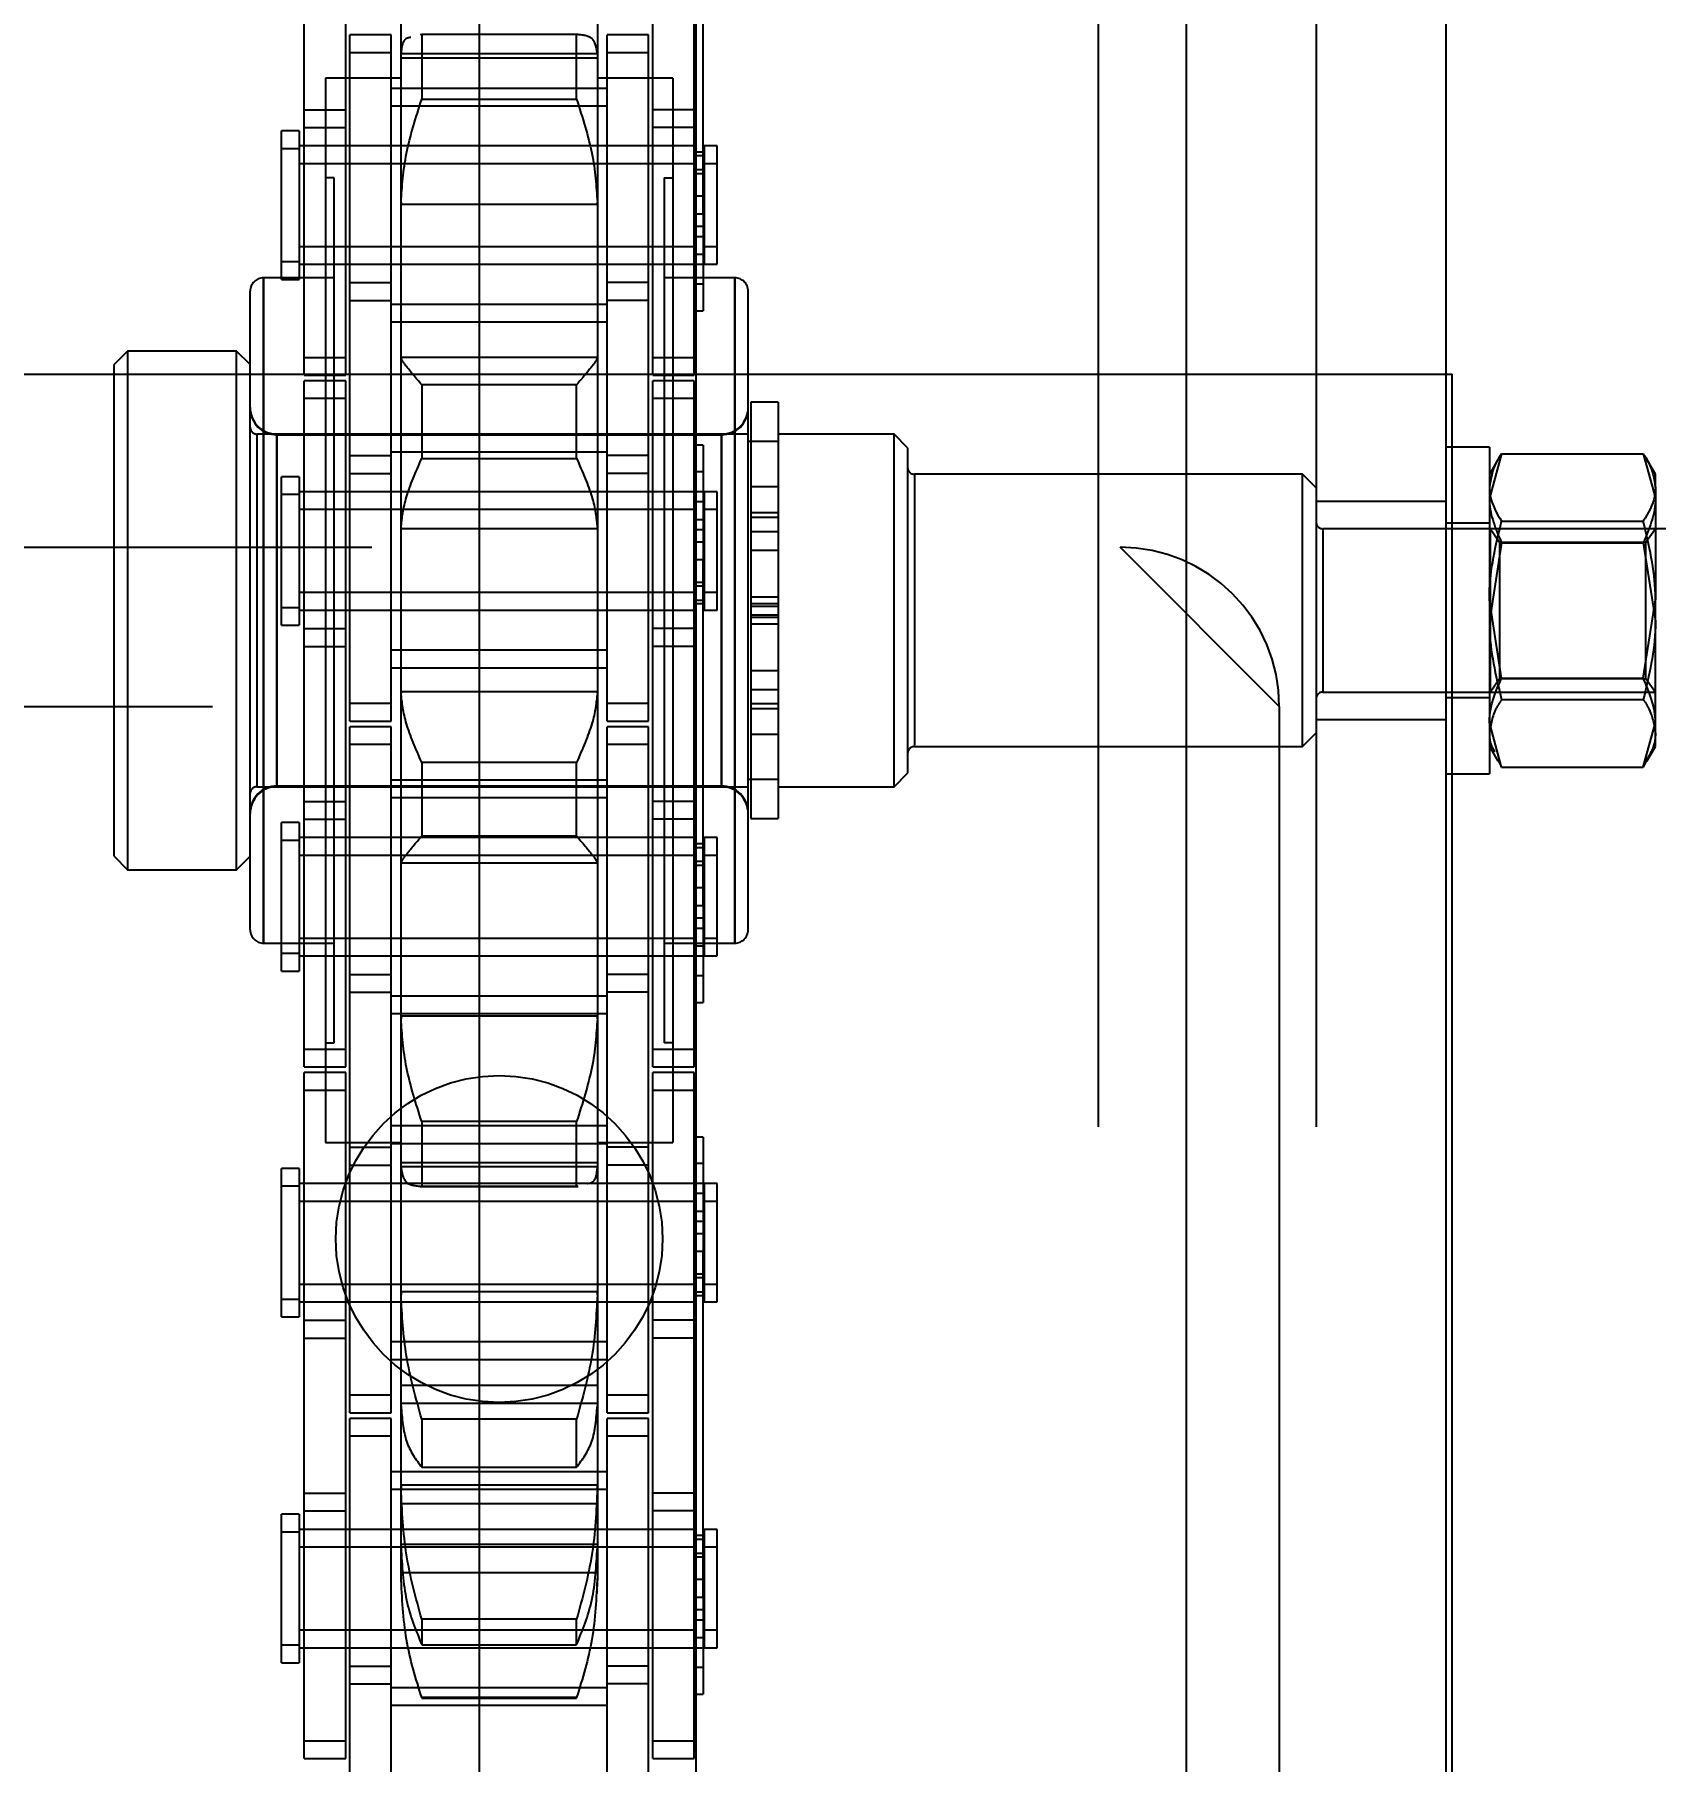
# Model space of a CAD drawing. Header units: metres. Extents: x 0 to 63075, y 0 to 44550.
# Drawn here: x 14006.7 to 14066.2, y 29163.4 to 29226.8 of the extents above; entities that cross this region are included whole.
import ezdxf

# ---------------------------------------------------------------- set-up
doc = ezdxf.new("R2010")
doc.units = ezdxf.units.M
doc.header["$LTSCALE"] = 75
doc.linetypes.add('HIDDEN2', pattern=[4.7625, 3.175, -1.5875])
for name, color, linetype in [('18_COTAS', 7, 'Continuous'), ('SDM', 7, 'Continuous'), ('SL4', 4, 'Continuous'), ('ST1', 7, 'HIDDEN2')]:
    doc.layers.add(name, color=color, linetype=linetype)
doc.styles.add('ROMANS', font='ROMANS.SHX')
doc.dimstyles.new('75___1-75', dxfattribs={"dimscale": 75, "dimtxt": 2.5, "dimasz": 2, "dimexe": 1.5, "dimexo": 1, "dimgap": 0.5, "dimtad": 1, "dimdec": 0, "dimzin": 12, "dimtxsty": 'ROMANS', "dimcen": 0, "dimclrd": 256, "dimclre": 256, "dimclrt": 3, "dimazin": 3, "dimtfac": 1, "dimtdec": 0, "dimtmove": 0, "dimatfit": 0, "dimfxl": 1, "dimlwd": -1, "dimlwe": -1, "dimarcsym": 0})

# ---------------------------------------------------------------- blocks, each defined once
blk = doc.blocks.new('*D27')
at = {"layer": '18_COTAS', "transparency": 16777216}
for p, q in [((12131.24, 27878.333), (12131.24, 30705.371)), ((13913.74, 30509.566), (13913.74, 30705.371)), ((11981.24, 30592.871), (11122.311, 30592.871)), ((13913.74, 30592.871), (12131.24, 30592.871)), ((14063.74, 30592.871), (14213.74, 30592.871))]:
    blk.add_line(p, q, dxfattribs=at)
for points in [[(11981.24, 30617.871), (11981.24, 30567.871), (12131.24, 30592.871)], [(14063.74, 30617.871), (14063.74, 30567.871), (13913.74, 30592.871)]]:
    blk.add_solid(points, dxfattribs=at)
at = {"layer": 'Defpoints', "color": 0, "transparency": 16777216}
for p in [(13913.74, 30592.871), (13913.74, 30434.566), (12131.24, 27803.333)]:
    blk.add_point(p, dxfattribs=at)
at = {"layer": '18_COTAS', "color": 3, "transparency": 16777216, "insert": (11476.776, 30724.121), "char_height": 187.5, "attachment_point": 5, "style": 'ROMANS'}
blk.add_mtext('1782', dxfattribs=at)
blk = doc.blocks.new('A$C429c7d53')
at = {"layer": 'SL4'}
for p, q in [((328.24, 1009.763), (328.24, 2334.738)), ((337.765, 2334.738), (337.765, 1009.763)), ((337.765, 2124.25), (338, 2124.25)), ((338, 2121.58), (338, 2124.25)), ((339.365, 2121.58), (337.765, 2121.58)), ((339.365, 2121.58), (339.365, 2120.997)), ((339.812, 2121.335), (345.018, 2121.335)), ((339.676, 2121.118), (339.365, 2120.58)), ((339.365, 2120.997), (339.365, 2109.58)), ((345.465, 2120.58), (345.154, 2121.118)), ((345.465, 2120.094), (345.465, 2120.58)), ((345.465, 2120.094), (345.465, 2115.975)), ((339.812, 2118.853), (345.018, 2118.853)), ((352.5, 2118.58), (345.465, 2118.58)), ((339.812, 2113.098), (339.365, 2115.975)), ((345.018, 2113.098), (345.465, 2115.975)), ((345.465, 2111.461), (345.465, 2115.975)), ((339.812, 2113.098), (345.018, 2113.098)), ((339.812, 2109.825), (339.365, 2111.461)), ((345.018, 2109.825), (345.465, 2111.461)), ((345.465, 2110.58), (345.465, 2111.461)), ((339.365, 2110.58), (339.676, 2110.042)), ((345.154, 2110.042), (345.465, 2110.58)), ((339.704, 2110.062), (339.812, 2109.825)), ((339.812, 2109.825), (345.018, 2109.825)), ((345.126, 2110.062), (345.018, 2109.825)), ((337.765, 2109.58), (339.365, 2109.58)), ((338, 2060.75), (338, 2109.58))]:
    blk.add_line(p, q, dxfattribs=at)
for points, knots in [([(339.812, 2121.335), (339.744, 2121.231), (339.482, 2120.827), (339.415, 2120.406), (339.365, 2120.094)], [0, 0, 0, 0, 0.257551, 1, 1, 1, 1]), ([(345.018, 2121.335), (345.086, 2121.231), (345.348, 2120.827), (345.415, 2120.406), (345.465, 2120.094)], [0, 0, 0, 0, 0.257551, 1, 1, 1, 1]), ([(339.365, 2120.094), (339.372, 2119.981), (339.396, 2119.561), (339.636, 2119.152), (339.812, 2118.853)], [0, 0, 0, 0, 0.268634, 1, 1, 1, 1]), ([(345.465, 2120.094), (345.458, 2119.981), (345.434, 2119.561), (345.194, 2119.152), (345.018, 2118.853)], [0, 0, 0, 0, 0.268634, 1, 1, 1, 1]), ([(339.365, 2115.975), (339.365, 2116.044), (339.372, 2117.015), (339.6, 2117.968), (339.812, 2118.853)], [0, 0, 0, 0, 0.0702006, 1, 1, 1, 1]), ([(345.465, 2115.975), (345.465, 2116.044), (345.458, 2117.015), (345.23, 2117.968), (345.018, 2118.853)], [0, 0, 0, 0, 0.0702006, 1, 1, 1, 1]), ([(339.365, 2111.461), (339.365, 2111.5), (339.372, 2112.053), (339.6, 2112.594), (339.812, 2113.098)], [0, 0, 0, 0, 0.070201, 1, 1, 1, 1]), ([(345.465, 2111.461), (345.465, 2111.5), (345.458, 2112.053), (345.23, 2112.594), (345.018, 2113.098)], [0, 0, 0, 0, 0.070201, 1, 1, 1, 1])]:
    blk.add_open_spline(points, degree=3, knots=knots, dxfattribs=at)
at = {"layer": 'ST1'}
for p, q in [((325.002, 2334.738), (325.002, 1009.763)), ((328.24, 1009.763), (328.24, 2334.738)), ((333.002, 2334.738), (333.002, 1009.763)), ((310.489, 2130.136), (310.489, 2142.836)), ((302.282, 1919.26), (302.282, 2142.5)), ((310.22, 2142.5), (310.22, 1919.26)), ((299.395, 2136.054), (299.395, 2140.599)), ((306.605, 2140.599), (306.605, 2136.054)), ((295.843, 2133.311), (295.843, 2139.661)), ((297.363, 2133.311), (297.363, 2139.661)), ((308.637, 2133.311), (308.637, 2139.661)), ((310.157, 2133.311), (310.157, 2139.661)), ((297.515, 2136.056), (297.515, 2136.711)), ((299.035, 2136.711), (297.515, 2136.711)), ((299.035, 2136.056), (299.035, 2136.711)), ((300.157, 2136.726), (300.099, 2136.711)), ((300.157, 2136.726), (300.157, 2134.35)), ((305.843, 2136.726), (300.157, 2136.726)), ((305.843, 2134.35), (305.843, 2136.726)), ((306.965, 2136.056), (306.965, 2136.711)), ((308.485, 2136.711), (306.965, 2136.711)), ((308.485, 2136.056), (308.485, 2136.711)), ((297.515, 2126.961), (297.515, 2136.056)), ((299.035, 2136.056), (297.515, 2136.056)), ((299.035, 2126.961), (299.035, 2136.056)), ((299.395, 2130.572), (299.395, 2136.054)), ((306.605, 2136.016), (299.395, 2136.016)), ((299.395, 2135.866), (306.605, 2135.866)), ((306.605, 2136.054), (306.605, 2130.572)), ((306.965, 2126.961), (306.965, 2136.056)), ((308.485, 2136.056), (306.965, 2136.056)), ((308.485, 2126.961), (308.485, 2136.056)), ((296.625, 2135.124), (296.625, 2096.036)), ((299.395, 2135.124), (296.625, 2135.124)), ((306.965, 2134.751), (299.035, 2134.751)), ((309.375, 2135.124), (306.605, 2135.124)), ((309.375, 2135.124), (309.375, 2096.036)), ((295.843, 2133.966), (297.363, 2133.966)), ((306.965, 2134.096), (299.035, 2134.096)), ((300.157, 2134.35), (305.843, 2134.35)), ((310.157, 2133.966), (308.637, 2133.966)), ((295.843, 2133.311), (297.363, 2133.311)), ((295.843, 2124.216), (295.843, 2133.311)), ((297.363, 2124.216), (297.363, 2133.311)), ((310.157, 2133.311), (308.637, 2133.311)), ((308.637, 2124.216), (308.637, 2133.311)), ((310.157, 2124.216), (310.157, 2133.311)), ((295, 2132.534), (295, 2133.189)), ((295.658, 2133.189), (295, 2133.189)), ((295.658, 2133.189), (295.658, 2132.534)), ((310.157, 2132.636), (295.658, 2132.636)), ((297.363, 2132.636), (295.843, 2132.636)), ((299.035, 2132.636), (297.515, 2132.636)), ((306.965, 2132.636), (299.035, 2132.636)), ((308.485, 2132.636), (306.965, 2132.636)), ((310.157, 2132.636), (308.637, 2132.636)), ((310.526, 2132.636), (310.526, 2131.981)), ((311, 2132.636), (310.526, 2132.636)), ((311, 2131.981), (311, 2132.636)), ((295, 2127.737), (295, 2132.534)), ((295.658, 2132.534), (295, 2132.534)), ((295.658, 2132.534), (295.658, 2127.737)), ((310.157, 2131.981), (295.658, 2131.981)), ((297.363, 2131.981), (295.843, 2131.981)), ((299.035, 2131.981), (297.515, 2131.981)), ((306.965, 2131.981), (299.035, 2131.981)), ((308.485, 2131.981), (306.965, 2131.981)), ((310.157, 2131.981), (308.637, 2131.981)), ((310.489, 2132.41), (310.157, 2132.41)), ((310.526, 2132.267), (310.157, 2132.267)), ((310.526, 2131.981), (310.526, 2128.291)), ((311, 2131.981), (310.526, 2131.981)), ((311, 2128.291), (311, 2131.981)), ((296.944, 2131.459), (296.625, 2131.459)), ((296.944, 2099.701), (296.944, 2131.459)), ((309.056, 2131.459), (309.375, 2131.459)), ((309.056, 2131.459), (309.056, 2099.701)), ((310.489, 2131.755), (310.157, 2131.755)), ((310.526, 2131.612), (310.157, 2131.612)), ((310.489, 2130.791), (310.157, 2130.791)), ((299.395, 2130.484), (299.395, 2130.572)), ((299.395, 2130.572), (299.395, 2130.484)), ((306.605, 2130.484), (299.395, 2130.484)), ((299.395, 2124.862), (299.395, 2130.484)), ((306.605, 2130.572), (306.605, 2130.484)), ((306.605, 2130.484), (306.605, 2130.572)), ((306.605, 2130.484), (306.605, 2124.862)), ((310.489, 2130.136), (310.157, 2130.136)), ((310.489, 2130.136), (310.489, 2126.584)), ((310.489, 2129.684), (310.157, 2129.684)), ((295.658, 2128.946), (310.157, 2128.946)), ((295.843, 2128.946), (297.363, 2128.946)), ((297.515, 2128.946), (299.035, 2128.946)), ((299.035, 2128.946), (306.965, 2128.946)), ((306.965, 2128.946), (308.485, 2128.946)), ((308.637, 2128.946), (310.157, 2128.946)), ((310.157, 2129.315), (310.526, 2129.315)), ((310.526, 2128.946), (311, 2128.946)), ((295, 2128.392), (295.658, 2128.392)), ((295.658, 2128.291), (310.157, 2128.291)), ((295.843, 2128.291), (297.363, 2128.291)), ((297.515, 2128.291), (299.035, 2128.291)), ((299.035, 2128.291), (306.965, 2128.291)), ((306.965, 2128.291), (308.485, 2128.291)), ((308.637, 2128.291), (310.489, 2128.291)), ((310.157, 2128.66), (310.526, 2128.66)), ((310.526, 2128.291), (311, 2128.291)), ((294.344, 2103.365), (294.344, 2127.795)), ((296.944, 2127.795), (294.344, 2127.795)), ((294.344, 2127.795), (294.344, 2103.365)), ((295, 2127.737), (295.658, 2127.737)), ((297.515, 2127.616), (299.035, 2127.616)), ((308.485, 2127.616), (306.965, 2127.616)), ((311.656, 2127.795), (309.056, 2127.795)), ((310.489, 2127.56), (310.157, 2127.56)), ((311.656, 2103.365), (311.656, 2127.795)), ((311.656, 2127.795), (311.656, 2103.365)), ((293.855, 2103.854), (293.855, 2127.306)), ((297.515, 2126.961), (299.035, 2126.961)), ((297.515, 2120.611), (297.515, 2126.961)), ((299.035, 2120.611), (299.035, 2126.961)), ((308.485, 2126.961), (306.965, 2126.961)), ((306.965, 2120.611), (306.965, 2126.961)), ((308.485, 2120.611), (308.485, 2126.961)), ((312.145, 2103.854), (312.145, 2127.306)), ((299.035, 2126.831), (306.965, 2126.831)), ((310.157, 2126.584), (310.489, 2126.584)), ((299.035, 2126.176), (306.965, 2126.176)), ((289.355, 2125.105), (288.855, 2124.605)), ((289.355, 2125.105), (289.355, 2106.055)), ((293.355, 2125.105), (289.355, 2125.105)), ((293.355, 2106.055), (293.355, 2125.105)), ((293.855, 2124.605), (293.355, 2125.105)), ((288.855, 2106.555), (288.855, 2124.605)), ((295.843, 2124.871), (297.363, 2124.871)), ((299.395, 2124.856), (299.395, 2124.862)), ((306.605, 2124.862), (299.395, 2124.862)), ((299.395, 2124.862), (299.395, 2124.856)), ((299.395, 2118.622), (299.395, 2124.856)), ((306.605, 2124.862), (306.605, 2124.856)), ((306.605, 2124.856), (306.605, 2124.862)), ((306.605, 2124.856), (306.605, 2118.622)), ((308.637, 2124.871), (310.157, 2124.871)), ((262.765, 2124.25), (337.765, 2124.25)), ((295.843, 2124.216), (297.363, 2124.216)), ((295.843, 2123.356), (295.843, 2124.011)), ((297.363, 2124.011), (295.843, 2124.011)), ((297.363, 2123.356), (297.363, 2124.011)), ((300.157, 2123.862), (300.157, 2121.161)), ((305.843, 2123.862), (300.157, 2123.862)), ((305.843, 2121.161), (305.843, 2123.862)), ((308.637, 2124.216), (310.157, 2124.216)), ((308.637, 2123.356), (308.637, 2124.011)), ((310.157, 2124.011), (308.637, 2124.011)), ((310.157, 2123.356), (310.157, 2124.011)), ((295.843, 2114.261), (295.843, 2123.356)), ((297.363, 2123.356), (295.843, 2123.356)), ((297.363, 2114.261), (297.363, 2123.356)), ((308.637, 2114.261), (308.637, 2123.356)), ((310.157, 2123.356), (308.637, 2123.356)), ((310.157, 2114.261), (310.157, 2123.356)), ((312.245, 2123.223), (312.245, 2107.937)), ((313.245, 2123.223), (312.245, 2123.223)), ((313.245, 2123.223), (313.245, 2107.937)), ((294.105, 2122.055), (294.105, 2109.105)), ((312.145, 2122.055), (294.105, 2122.055)), ((311.168, 2122.055), (294.832, 2122.055)), ((294.832, 2122.03), (294.832, 2109.13)), ((294.832, 2122.03), (311.168, 2122.03)), ((294.832, 2109.13), (294.832, 2122.03)), ((306.965, 2122.051), (299.035, 2122.051)), ((311.168, 2122.03), (311.168, 2109.13)), ((311.168, 2109.13), (311.168, 2122.03)), ((317.5, 2122.055), (313.245, 2122.055)), ((317.5, 2109.105), (317.5, 2122.055)), ((318, 2121.555), (317.5, 2122.055)), ((297.515, 2121.266), (299.035, 2121.266)), ((306.965, 2121.396), (299.035, 2121.396)), ((308.485, 2121.266), (306.965, 2121.266)), ((310.489, 2121.643), (310.157, 2121.643)), ((310.489, 2121.643), (310.489, 2120.667)), ((313.245, 2121.78), (312.145, 2121.78)), ((313.245, 2121.78), (312.245, 2121.78)), ((318, 2121.555), (318, 2109.605)), ((338, 2109.58), (338, 2121.58)), ((339.812, 2121.335), (339.365, 2119.699)), ((345.018, 2121.335), (345.465, 2119.699)), ((297.515, 2120.611), (299.035, 2120.611)), ((297.515, 2111.516), (297.515, 2120.611)), ((299.035, 2111.516), (299.035, 2120.611)), ((300.157, 2121.161), (305.843, 2121.161)), ((308.485, 2120.611), (306.965, 2120.611)), ((306.965, 2111.516), (306.965, 2120.611)), ((308.485, 2111.516), (308.485, 2120.611)), ((310.489, 2120.667), (310.157, 2120.667)), ((310.489, 2120.667), (310.489, 2117.436)), ((318.25, 2120.58), (318.25, 2110.627)), ((332.5, 2120.58), (318.25, 2120.58)), ((332.5, 2110.58), (332.5, 2120.58)), ((333, 2120.08), (332.5, 2120.58)), ((295, 2119.834), (295, 2120.489)), ((295.658, 2120.489), (295, 2120.489)), ((295.658, 2120.489), (295.658, 2119.834)), ((310.157, 2119.936), (295.658, 2119.936)), ((297.363, 2119.936), (295.843, 2119.936)), ((299.035, 2119.936), (297.515, 2119.936)), ((306.965, 2119.936), (299.035, 2119.936)), ((308.485, 2119.936), (306.965, 2119.936)), ((310.489, 2119.936), (308.637, 2119.936)), ((310.526, 2119.936), (310.526, 2119.281)), ((311, 2119.936), (310.526, 2119.936)), ((311, 2119.281), (311, 2119.936)), ((312.245, 2120.127), (313.245, 2120.127)), ((333, 2120.08), (333, 2111.08)), ((295, 2115.037), (295, 2119.834)), ((295.658, 2119.834), (295, 2119.834)), ((295.658, 2119.834), (295.658, 2115.037)), ((310.526, 2119.567), (310.157, 2119.567)), ((337.765, 2119.58), (333.002, 2119.58)), ((310.157, 2119.281), (295.658, 2119.281)), ((297.363, 2119.281), (295.843, 2119.281)), ((299.035, 2119.281), (297.515, 2119.281)), ((306.965, 2119.281), (299.035, 2119.281)), ((308.485, 2119.281), (306.965, 2119.281)), ((310.157, 2119.281), (308.637, 2119.281)), ((310.526, 2118.912), (310.157, 2118.912)), ((310.526, 2119.281), (310.526, 2115.591)), ((311, 2119.281), (310.526, 2119.281)), ((311, 2115.591), (311, 2119.281)), ((312.245, 2119.176), (313.245, 2119.176)), ((312.245, 2119.001), (313.245, 2119.001)), ((339.365, 2118.78), (337.765, 2118.78)), ((299.395, 2118.572), (299.395, 2118.622)), ((299.395, 2118.622), (299.395, 2118.572)), ((306.605, 2118.572), (299.395, 2118.572)), ((299.395, 2112.588), (299.395, 2118.572)), ((306.605, 2118.622), (306.605, 2118.572)), ((306.605, 2118.572), (306.605, 2118.622)), ((306.605, 2118.572), (306.605, 2112.588)), ((310.489, 2118.543), (310.157, 2118.543)), ((310.489, 2118.091), (310.157, 2118.091)), ((312.245, 2118.484), (313.245, 2118.484)), ((333.25, 2118.58), (333.25, 2112.58)), ((345.465, 2118.58), (333.25, 2118.58)), ((339.39, 2118.58), (339.365, 2118.58)), ((339.812, 2118.062), (339.365, 2115.185)), ((339.39, 2118.58), (339.39, 2118.289)), ((339.741, 2118.08), (339.39, 2118.58)), ((339.39, 2118.289), (339.39, 2112.58)), ((339.741, 2118.08), (339.741, 2113.08)), ((345.115, 2118.08), (339.741, 2118.08)), ((339.812, 2118.062), (345.018, 2118.062)), ((345.018, 2118.062), (345.465, 2115.185)), ((345.465, 2118.58), (345.115, 2118.08)), ((345.115, 2117.837), (345.115, 2118.08)), ((60.2, 2117.9), (325.8, 2117.9)), ((310.489, 2117.436), (310.157, 2117.436)), ((310.489, 2104.736), (310.489, 2117.436)), ((313.245, 2117.78), (312.245, 2117.78)), ((331.65, 2112.05), (325.8, 2117.9)), ((345.115, 2113.08), (345.115, 2117.837)), ((295.658, 2116.246), (310.157, 2116.246)), ((295.843, 2116.246), (297.363, 2116.246)), ((297.515, 2116.246), (299.035, 2116.246)), ((299.035, 2116.246), (306.965, 2116.246)), ((306.965, 2116.246), (308.485, 2116.246)), ((308.637, 2116.246), (310.157, 2116.246)), ((310.157, 2116.615), (310.526, 2116.615)), ((310.489, 2116.472), (310.157, 2116.472)), ((310.526, 2116.246), (311, 2116.246)), ((295, 2115.692), (295.658, 2115.692)), ((295.658, 2115.591), (310.157, 2115.591)), ((295.843, 2115.591), (297.363, 2115.591)), ((297.515, 2115.591), (299.035, 2115.591)), ((299.035, 2115.591), (306.965, 2115.591)), ((306.965, 2115.591), (308.485, 2115.591)), ((308.637, 2115.591), (310.157, 2115.591)), ((310.157, 2115.96), (310.526, 2115.96)), ((310.489, 2115.817), (310.157, 2115.817)), ((310.526, 2115.591), (311, 2115.591)), ((312.245, 2116.08), (313.245, 2116.08)), ((312.245, 2115.83), (313.245, 2115.83)), ((312.245, 2115.741), (313.245, 2115.741)), ((295, 2115.037), (295.658, 2115.037)), ((295.843, 2114.916), (297.363, 2114.916)), ((310.157, 2114.916), (308.637, 2114.916)), ((312.245, 2115.419), (313.245, 2115.419)), ((312.245, 2115.33), (313.245, 2115.33)), ((313.245, 2115.08), (312.245, 2115.08)), ((295.843, 2114.261), (297.363, 2114.261)), ((295.843, 2107.911), (295.843, 2114.261)), ((297.363, 2107.911), (297.363, 2114.261)), ((310.157, 2114.261), (308.637, 2114.261)), ((308.637, 2107.911), (308.637, 2114.261)), ((310.157, 2107.911), (310.157, 2114.261)), ((299.035, 2114.131), (306.965, 2114.131)), ((299.035, 2113.476), (306.965, 2113.476)), ((312.245, 2113.38), (313.245, 2113.38)), ((339.39, 2112.58), (339.741, 2113.08)), ((339.741, 2113.08), (345.115, 2113.08)), ((345.115, 2113.08), (345.465, 2112.58)), ((299.395, 2112.538), (299.395, 2112.588)), ((306.605, 2112.588), (299.395, 2112.588)), ((299.395, 2112.588), (299.395, 2112.538)), ((299.395, 2106.304), (299.395, 2112.538)), ((306.605, 2112.588), (306.605, 2112.538)), ((306.605, 2112.538), (306.605, 2112.588)), ((306.605, 2112.538), (306.605, 2106.304)), ((312.245, 2112.676), (313.245, 2112.676)), ((333.25, 2112.58), (345.465, 2112.58)), ((337.765, 2112.38), (339.365, 2112.38)), ((339.365, 2112.58), (339.39, 2112.58)), ((54.35, 2112.05), (331.65, 2112.05)), ((297.515, 2112.171), (299.035, 2112.171)), ((306.965, 2112.171), (308.485, 2112.171)), ((312.245, 2112.159), (313.245, 2112.159)), ((312.245, 2111.984), (313.245, 2111.984)), ((331.65, 2112.05), (331.65, 2066.6)), ((339.812, 2112.307), (345.018, 2112.307)), ((297.515, 2111.516), (299.035, 2111.516)), ((297.515, 2110.656), (297.515, 2111.311)), ((299.035, 2111.311), (297.515, 2111.311)), ((299.035, 2110.656), (299.035, 2111.311)), ((306.965, 2111.516), (308.485, 2111.516)), ((306.965, 2110.656), (306.965, 2111.311)), ((308.485, 2111.311), (306.965, 2111.311)), ((308.485, 2110.656), (308.485, 2111.311)), ((332.5, 2110.58), (333, 2111.08)), ((333.002, 2111.58), (337.765, 2111.58)), ((297.515, 2101.561), (297.515, 2110.656)), ((299.035, 2110.656), (297.515, 2110.656)), ((299.035, 2101.561), (299.035, 2110.656)), ((306.965, 2101.561), (306.965, 2110.656)), ((308.485, 2110.656), (306.965, 2110.656)), ((308.485, 2101.561), (308.485, 2110.656)), ((312.245, 2111.033), (313.245, 2111.033)), ((318.25, 2110.58), (332.5, 2110.58)), ((300.157, 2109.999), (300.157, 2107.298)), ((305.843, 2109.999), (300.157, 2109.999)), ((305.843, 2107.298), (305.843, 2109.999)), ((306.965, 2109.351), (299.035, 2109.351)), ((312.145, 2109.38), (313.245, 2109.38)), ((312.245, 2109.38), (313.245, 2109.38)), ((317.5, 2109.105), (318, 2109.605)), ((294.105, 2109.105), (312.145, 2109.105)), ((311.168, 2109.13), (294.832, 2109.13)), ((294.832, 2109.105), (311.168, 2109.105)), ((295.843, 2108.566), (297.363, 2108.566)), ((306.965, 2108.696), (299.035, 2108.696)), ((310.157, 2108.566), (308.637, 2108.566)), ((313.245, 2109.105), (317.5, 2109.105)), ((295.843, 2107.911), (297.363, 2107.911)), ((295.843, 2098.816), (295.843, 2107.911)), ((297.363, 2098.816), (297.363, 2107.911)), ((310.157, 2107.911), (308.637, 2107.911)), ((308.637, 2098.816), (308.637, 2107.911)), ((310.157, 2098.816), (310.157, 2107.911)), ((312.245, 2107.937), (313.245, 2107.937)), ((295, 2107.134), (295, 2107.789)), ((295.658, 2107.789), (295, 2107.789)), ((295.658, 2107.789), (295.658, 2107.134)), ((310.157, 2107.236), (295.658, 2107.236)), ((297.363, 2107.236), (295.843, 2107.236)), ((299.035, 2107.236), (297.515, 2107.236)), ((306.965, 2107.236), (299.035, 2107.236)), ((300.157, 2107.298), (305.843, 2107.298)), ((308.485, 2107.236), (306.965, 2107.236)), ((310.157, 2107.236), (308.637, 2107.236)), ((310.526, 2107.236), (310.526, 2106.581)), ((311, 2107.236), (310.526, 2107.236)), ((311, 2106.581), (311, 2107.236)), ((295, 2102.337), (295, 2107.134)), ((295.658, 2107.134), (295, 2107.134)), ((295.658, 2107.134), (295.658, 2102.337)), ((310.489, 2107.01), (310.157, 2107.01)), ((310.526, 2106.867), (310.157, 2106.867)), ((288.855, 2106.555), (289.355, 2106.055)), ((289.355, 2106.055), (293.355, 2106.055)), ((293.355, 2106.055), (293.855, 2106.555)), ((310.157, 2106.581), (295.658, 2106.581)), ((297.363, 2106.581), (295.843, 2106.581)), ((299.035, 2106.581), (297.515, 2106.581)), ((306.965, 2106.581), (299.035, 2106.581)), ((299.395, 2106.298), (299.395, 2106.304)), ((299.395, 2106.304), (299.395, 2106.298)), ((306.605, 2106.298), (299.395, 2106.298)), ((299.395, 2100.676), (299.395, 2106.298)), ((306.605, 2106.304), (306.605, 2106.298)), ((306.605, 2106.298), (306.605, 2106.304)), ((306.605, 2106.298), (306.605, 2100.676)), ((308.485, 2106.581), (306.965, 2106.581)), ((310.157, 2106.581), (308.637, 2106.581)), ((310.489, 2106.355), (310.157, 2106.355)), ((310.526, 2106.212), (310.157, 2106.212)), ((310.526, 2106.581), (310.526, 2102.891)), ((311, 2106.581), (310.526, 2106.581)), ((311, 2102.891), (311, 2106.581)), ((310.489, 2105.391), (310.157, 2105.391)), ((310.489, 2104.736), (310.157, 2104.736)), ((310.489, 2104.736), (310.489, 2101.184)), ((310.489, 2104.284), (310.157, 2104.284)), ((295.658, 2103.546), (310.157, 2103.546)), ((295.843, 2103.546), (297.363, 2103.546)), ((297.515, 2103.546), (299.035, 2103.546)), ((299.035, 2103.546), (306.965, 2103.546)), ((306.965, 2103.546), (308.485, 2103.546)), ((308.637, 2103.546), (310.157, 2103.546)), ((310.157, 2103.915), (310.526, 2103.915)), ((310.526, 2103.546), (311, 2103.546)), ((294.344, 2103.365), (296.944, 2103.365)), ((295, 2102.992), (295.658, 2102.992)), ((295.658, 2102.891), (310.157, 2102.891)), ((295.843, 2102.891), (297.363, 2102.891)), ((297.515, 2102.891), (299.035, 2102.891)), ((299.035, 2102.891), (306.965, 2102.891)), ((306.965, 2102.891), (308.485, 2102.891)), ((308.637, 2102.891), (310.489, 2102.891)), ((309.056, 2103.365), (311.656, 2103.365)), ((310.157, 2103.26), (310.526, 2103.26)), ((310.526, 2102.891), (311, 2102.891)), ((295, 2102.337), (295.658, 2102.337)), ((297.515, 2102.216), (299.035, 2102.216)), ((308.485, 2102.216), (306.965, 2102.216)), ((297.515, 2101.561), (299.035, 2101.561)), ((297.515, 2095.211), (297.515, 2101.561)), ((299.035, 2095.211), (299.035, 2101.561)), ((308.485, 2101.561), (306.965, 2101.561)), ((306.965, 2095.211), (306.965, 2101.561)), ((308.485, 2095.211), (308.485, 2101.561)), ((310.489, 2102.16), (310.157, 2102.16)), ((299.035, 2101.431), (306.965, 2101.431)), ((310.157, 2101.184), (310.489, 2101.184)), ((299.035, 2100.776), (306.965, 2100.776)), ((299.395, 2100.588), (299.395, 2100.676)), ((306.605, 2100.676), (299.395, 2100.676)), ((299.395, 2100.676), (299.395, 2100.588)), ((299.395, 2095.106), (299.395, 2100.588)), ((306.605, 2100.676), (306.605, 2100.588)), ((306.605, 2100.588), (306.605, 2100.676)), ((306.605, 2100.588), (306.605, 2095.106)), ((296.625, 2099.701), (296.944, 2099.701)), ((309.375, 2099.701), (309.056, 2099.701)), ((295.843, 2099.471), (297.363, 2099.471)), ((308.637, 2099.471), (310.157, 2099.471)), ((295.843, 2098.816), (297.363, 2098.816)), ((295.843, 2097.956), (295.843, 2098.611)), ((297.363, 2098.611), (295.843, 2098.611)), ((297.363, 2097.956), (297.363, 2098.611)), ((308.637, 2098.816), (310.157, 2098.816)), ((308.637, 2097.956), (308.637, 2098.611)), ((310.157, 2098.611), (308.637, 2098.611)), ((310.157, 2097.956), (310.157, 2098.611)), ((295.843, 2088.861), (295.843, 2097.956)), ((297.363, 2097.956), (295.843, 2097.956)), ((297.363, 2088.861), (297.363, 2097.956)), ((308.637, 2088.861), (308.637, 2097.956)), ((310.157, 2097.956), (308.637, 2097.956)), ((310.157, 2088.861), (310.157, 2097.956)), ((306.965, 2096.651), (299.035, 2096.651)), ((305.843, 2096.81), (300.157, 2096.81)), ((300.157, 2096.81), (300.157, 2094.434)), ((305.843, 2094.434), (305.843, 2096.81)), ((296.625, 2096.036), (299.395, 2096.036)), ((297.515, 2095.866), (299.035, 2095.866)), ((306.965, 2095.996), (299.035, 2095.996)), ((306.605, 2096.036), (309.375, 2096.036)), ((308.485, 2095.866), (306.965, 2095.866)), ((310.489, 2096.243), (310.157, 2096.243)), ((310.489, 2096.243), (310.489, 2095.267)), ((297.515, 2095.211), (299.035, 2095.211)), ((297.515, 2086.116), (297.515, 2095.211)), ((299.035, 2086.116), (299.035, 2095.211)), ((306.605, 2095.294), (299.395, 2095.294)), ((308.485, 2095.211), (306.965, 2095.211)), ((306.965, 2086.116), (306.965, 2095.211)), ((308.485, 2086.116), (308.485, 2095.211)), ((310.489, 2095.267), (310.157, 2095.267)), ((310.489, 2095.267), (310.489, 2092.036)), ((295, 2094.434), (295, 2095.089)), ((295.658, 2095.089), (295, 2095.089)), ((295.658, 2095.089), (295.658, 2094.434)), ((306.605, 2095.144), (299.395, 2095.144)), ((299.395, 2090.561), (299.395, 2095.106)), ((306.605, 2095.106), (306.605, 2090.561)), ((295, 2089.637), (295, 2094.434)), ((295.658, 2094.434), (295, 2094.434)), ((310.157, 2094.536), (295.658, 2094.536)), ((295.658, 2094.434), (295.658, 2089.637)), ((297.363, 2094.536), (295.843, 2094.536)), ((299.035, 2094.536), (297.515, 2094.536)), ((306.965, 2094.536), (299.035, 2094.536)), ((300.099, 2094.432), (305.901, 2094.432)), ((300.157, 2094.434), (305.843, 2094.434)), ((305.843, 2094.434), (305.901, 2094.449)), ((308.485, 2094.536), (306.965, 2094.536)), ((310.489, 2094.536), (308.637, 2094.536)), ((310.526, 2094.167), (310.157, 2094.167)), ((310.526, 2094.536), (310.526, 2093.881)), ((311, 2094.536), (310.526, 2094.536)), ((311, 2093.881), (311, 2094.536)), ((310.157, 2093.881), (295.658, 2093.881)), ((297.363, 2093.881), (295.843, 2093.881)), ((299.035, 2093.881), (297.515, 2093.881)), ((306.965, 2093.881), (299.035, 2093.881)), ((308.485, 2093.881), (306.965, 2093.881)), ((310.157, 2093.881), (308.637, 2093.881)), ((310.526, 2093.512), (310.157, 2093.512)), ((310.526, 2093.881), (310.526, 2090.191)), ((311, 2093.881), (310.526, 2093.881)), ((311, 2090.191), (311, 2093.881)), ((310.489, 2093.143), (310.157, 2093.143)), ((310.489, 2092.691), (310.157, 2092.691)), ((310.489, 2092.036), (310.157, 2092.036)), ((310.489, 2079.336), (310.489, 2092.036)), ((295.658, 2090.846), (310.157, 2090.846)), ((295.843, 2090.846), (297.363, 2090.846)), ((297.515, 2090.846), (299.035, 2090.846)), ((299.035, 2090.846), (306.965, 2090.846)), ((306.965, 2090.846), (308.485, 2090.846)), ((308.637, 2090.846), (310.157, 2090.846)), ((310.157, 2091.215), (310.526, 2091.215)), ((310.489, 2091.072), (310.157, 2091.072)), ((310.526, 2090.846), (311, 2090.846)), ((295, 2090.292), (295.658, 2090.292)), ((295.658, 2090.191), (310.157, 2090.191)), ((295.843, 2090.191), (297.363, 2090.191)), ((297.515, 2090.191), (299.035, 2090.191)), ((299.035, 2090.191), (306.965, 2090.191)), ((306.605, 2090.561), (299.395, 2090.561)), ((299.395, 2090.445), (299.395, 2090.561)), ((299.395, 2090.561), (299.395, 2090.445)), ((299.395, 2086.377), (299.395, 2090.445)), ((306.605, 2090.561), (306.605, 2090.445)), ((306.605, 2090.445), (306.605, 2090.561)), ((306.605, 2090.445), (306.605, 2086.377)), ((306.965, 2090.191), (308.485, 2090.191)), ((308.637, 2090.191), (310.157, 2090.191)), ((310.157, 2090.56), (310.526, 2090.56)), ((310.489, 2090.417), (310.157, 2090.417)), ((310.526, 2090.191), (311, 2090.191)), ((295, 2089.637), (295.658, 2089.637)), ((295.843, 2089.516), (297.363, 2089.516)), ((310.157, 2089.516), (308.637, 2089.516)), ((295.843, 2088.861), (297.363, 2088.861)), ((295.843, 2082.511), (295.843, 2088.861)), ((297.363, 2082.511), (297.363, 2088.861)), ((310.157, 2088.861), (308.637, 2088.861)), ((308.637, 2082.511), (308.637, 2088.861)), ((310.157, 2082.511), (310.157, 2088.861)), ((299.035, 2088.731), (306.965, 2088.731)), ((299.035, 2088.076), (306.965, 2088.076)), ((306.605, 2087.124), (299.395, 2087.124)), ((297.515, 2086.771), (299.035, 2086.771)), ((306.605, 2086.455), (299.395, 2086.455)), ((299.395, 2083.463), (299.395, 2086.377)), ((306.605, 2086.377), (306.605, 2083.463)), ((306.965, 2086.771), (308.485, 2086.771)), ((297.515, 2086.116), (299.035, 2086.116)), ((297.515, 2085.256), (297.515, 2085.911)), ((299.035, 2085.911), (297.515, 2085.911)), ((299.035, 2085.256), (299.035, 2085.911)), ((300.157, 2085.884), (300.157, 2084.121)), ((305.843, 2085.884), (300.157, 2085.884)), ((305.843, 2084.121), (305.843, 2085.884)), ((306.965, 2086.116), (308.485, 2086.116)), ((306.965, 2085.256), (306.965, 2085.911)), ((308.485, 2085.911), (306.965, 2085.911)), ((308.485, 2085.256), (308.485, 2085.911)), ((297.515, 2076.161), (297.515, 2085.256)), ((299.035, 2085.256), (297.515, 2085.256)), ((299.035, 2076.161), (299.035, 2085.256)), ((306.965, 2076.161), (306.965, 2085.256)), ((308.485, 2085.256), (306.965, 2085.256)), ((308.485, 2076.161), (308.485, 2085.256)), ((306.965, 2083.951), (299.035, 2083.951)), ((300.157, 2084.121), (305.843, 2084.121)), ((295.843, 2083.166), (297.363, 2083.166)), ((306.965, 2083.296), (299.035, 2083.296)), ((306.605, 2083.463), (299.395, 2083.463)), ((299.395, 2083.335), (299.395, 2083.463)), ((299.395, 2083.463), (299.395, 2083.335)), ((299.395, 2081.17), (299.395, 2083.335)), ((306.605, 2083.463), (306.605, 2083.335)), ((306.605, 2083.335), (306.605, 2083.463)), ((306.605, 2083.335), (306.605, 2081.17)), ((310.157, 2083.166), (308.637, 2083.166)), ((295.843, 2082.511), (297.363, 2082.511)), ((295.843, 2073.416), (295.843, 2082.511)), ((297.363, 2073.416), (297.363, 2082.511)), ((306.605, 2082.777), (299.395, 2082.777)), ((310.157, 2082.511), (308.637, 2082.511)), ((308.637, 2073.416), (308.637, 2082.511)), ((310.157, 2073.416), (310.157, 2082.511)), ((295, 2081.734), (295, 2082.389)), ((295.658, 2082.389), (295, 2082.389)), ((295.658, 2082.389), (295.658, 2081.734)), ((295, 2076.937), (295, 2081.734)), ((295.658, 2081.734), (295, 2081.734)), ((310.157, 2081.836), (295.658, 2081.836)), ((295.658, 2081.734), (295.658, 2076.937)), ((297.363, 2081.836), (295.843, 2081.836)), ((299.035, 2081.836), (297.515, 2081.836)), ((306.965, 2081.836), (299.035, 2081.836)), ((306.605, 2081.279), (299.395, 2081.279)), ((308.485, 2081.836), (306.965, 2081.836)), ((310.157, 2081.836), (308.637, 2081.836)), ((310.489, 2081.61), (310.157, 2081.61)), ((310.526, 2081.467), (310.157, 2081.467)), ((310.526, 2081.836), (310.526, 2081.181)), ((311, 2081.836), (310.526, 2081.836)), ((311, 2081.181), (311, 2081.836)), ((310.157, 2081.181), (295.658, 2081.181)), ((297.363, 2081.181), (295.843, 2081.181)), ((299.035, 2081.181), (297.515, 2081.181)), ((306.965, 2081.181), (299.035, 2081.181)), ((299.395, 2080.24), (299.395, 2081.17)), ((306.605, 2081.17), (306.605, 2080.24)), ((308.485, 2081.181), (306.965, 2081.181)), ((310.157, 2081.181), (308.637, 2081.181)), ((310.489, 2080.955), (310.157, 2080.955)), ((310.526, 2080.812), (310.157, 2080.812)), ((310.526, 2081.181), (310.526, 2077.491)), ((311, 2081.181), (310.526, 2081.181)), ((311, 2077.491), (311, 2081.181)), ((306.605, 2080.24), (299.395, 2080.24)), ((299.395, 2080.113), (299.395, 2080.24)), ((299.395, 2079.973), (299.395, 2080.113)), ((306.595, 2079.476), (306.605, 2079.973)), ((306.605, 2080.24), (306.605, 2080.113)), ((306.605, 2080.113), (306.605, 2079.973)), ((310.489, 2079.991), (310.157, 2079.991)), ((310.489, 2079.336), (310.157, 2079.336)), ((310.489, 2079.336), (310.489, 2075.784)), ((310.489, 2078.884), (310.157, 2078.884)), ((295.658, 2078.146), (310.157, 2078.146)), ((295.843, 2078.146), (297.363, 2078.146)), ((297.515, 2078.146), (299.035, 2078.146)), ((299.035, 2078.146), (306.965, 2078.146)), ((305.843, 2078.54), (300.157, 2078.54)), ((300.157, 2078.54), (300.157, 2077.602)), ((305.843, 2077.602), (305.843, 2078.54)), ((306.965, 2078.146), (308.485, 2078.146)), ((308.637, 2078.146), (310.157, 2078.146)), ((310.157, 2078.515), (310.526, 2078.515)), ((310.526, 2078.146), (311, 2078.146)), ((295, 2077.592), (295.658, 2077.592)), ((295.658, 2077.491), (310.157, 2077.491)), ((295.843, 2077.491), (297.363, 2077.491)), ((297.515, 2077.491), (299.035, 2077.491)), ((299.035, 2077.491), (306.965, 2077.491)), ((300.157, 2077.602), (305.843, 2077.602)), ((306.965, 2077.491), (308.485, 2077.491)), ((308.637, 2077.491), (310.489, 2077.491)), ((310.157, 2077.86), (310.526, 2077.86)), ((310.526, 2077.491), (311, 2077.491)), ((295, 2076.937), (295.658, 2076.937)), ((297.515, 2076.816), (299.035, 2076.816)), ((308.485, 2076.816), (306.965, 2076.816)), ((310.489, 2076.76), (310.157, 2076.76)), ((297.515, 2076.161), (299.035, 2076.161)), ((297.515, 2069.811), (297.515, 2076.161)), ((299.035, 2069.811), (299.035, 2076.161)), ((299.035, 2076.031), (306.965, 2076.031)), ((305.843, 2075.664), (300.157, 2075.664)), ((300.157, 2075.664), (300.157, 2075.64)), ((300.157, 2075.64), (305.843, 2075.64)), ((305.843, 2075.64), (305.843, 2075.664)), ((308.485, 2076.161), (306.965, 2076.161)), ((306.965, 2069.811), (306.965, 2076.161)), ((308.485, 2069.811), (308.485, 2076.161)), ((310.157, 2075.784), (310.489, 2075.784)), ((299.035, 2075.376), (306.965, 2075.376)), ((295.843, 2074.071), (297.363, 2074.071)), ((308.637, 2074.071), (310.157, 2074.071)), ((295.843, 2073.416), (297.363, 2073.416)), ((308.637, 2073.416), (310.157, 2073.416))]:
    blk.add_line(p, q, dxfattribs=at)
blk.add_circle((303, 2092.5), 6, dxfattribs=at)
for centre, radius, start, end in [((294.344, 2127.306), 0.489, 90, 180), ((311.656, 2127.306), 0.489, 0, 90), ((294.832, 2123.032), 0.977, 180, 270), ((294.83, 2123.006), 0.975, 180.10943, 270.10901), ((311.168, 2123.032), 0.977, 270, 0), ((311.17, 2123.006), 0.975, 269.89099, 359.89057), ((294.105, 2122.305), 0.25, 180, 270), ((318.25, 2120.83), 0.25, 180, 270), ((333.25, 2118.83), 0.25, 180, 270), ((325.8, 2112.05), 5.85, 0, 90), ((333.25, 2112.33), 0.25, 90, 180), ((318.25, 2110.33), 0.25, 90, 180), ((294.83, 2108.154), 0.975, 89.89099, 179.89057), ((294.105, 2108.855), 0.25, 90, 180), ((294.832, 2108.128), 0.977, 90, 180), ((311.17, 2108.154), 0.975, 0.10943, 90.10901), ((311.168, 2108.128), 0.977, 0, 90), ((294.344, 2103.854), 0.489, 180, 270), ((311.656, 2103.854), 0.489, 270, 0)]:
    blk.add_arc(centre, radius, start, end, dxfattribs=at)
for points, knots in [([(299.76, 2136.623), (299.702, 2136.613), (299.444, 2136.568), (299.416, 2136.278), (299.395, 2136.054)], [0, 0, 0, 0, 0.226088, 1, 1, 1, 1]), ([(306.605, 2136.054), (306.567, 2136.261), (306.492, 2136.675), (306.06, 2136.709), (305.843, 2136.726)], [0, 0, 0, 0, 0.499427, 1, 1, 1, 1]), ([(299.395, 2130.572), (299.433, 2131.155), (299.508, 2132.32), (299.941, 2133.673), (300.157, 2134.35)], [0, 0, 0, 0, 0.499479, 1, 1, 1, 1]), ([(305.843, 2134.35), (306.059, 2133.673), (306.492, 2132.32), (306.567, 2131.155), (306.605, 2130.572)], [0, 0, 0, 0, 0.500514, 1, 1, 1, 1]), ([(300.157, 2123.862), (299.941, 2124.117), (299.508, 2124.626), (299.433, 2124.779), (299.395, 2124.856)], [0, 0, 0, 0, 0.500133, 1, 1, 1, 1]), ([(306.605, 2124.856), (306.567, 2124.779), (306.492, 2124.626), (306.06, 2124.117), (305.843, 2123.862)], [0, 0, 0, 0, 0.499098, 1, 1, 1, 1]), ([(299.395, 2118.622), (299.433, 2118.972), (299.508, 2119.674), (299.94, 2120.665), (300.157, 2121.161)], [0, 0, 0, 0, 0.499419, 1, 1, 1, 1]), ([(305.843, 2121.161), (306.059, 2120.665), (306.492, 2119.674), (306.567, 2118.973), (306.605, 2118.622)], [0, 0, 0, 0, 0.500261, 1, 1, 1, 1]), ([(339.365, 2119.699), (339.365, 2119.66), (339.372, 2119.107), (339.6, 2118.566), (339.812, 2118.062)], [0, 0, 0, 0, 0.070201, 1, 1, 1, 1]), ([(345.465, 2119.699), (345.465, 2119.66), (345.458, 2119.107), (345.23, 2118.566), (345.018, 2118.062)], [0, 0, 0, 0, 0.070201, 1, 1, 1, 1]), ([(339.365, 2115.185), (339.365, 2115.116), (339.372, 2114.145), (339.6, 2113.192), (339.812, 2112.307)], [0, 0, 0, 0, 0.070201, 1, 1, 1, 1]), ([(345.465, 2115.185), (345.465, 2115.116), (345.458, 2114.145), (345.23, 2113.192), (345.018, 2112.307)], [0, 0, 0, 0, 0.070201, 1, 1, 1, 1]), ([(300.157, 2109.999), (299.941, 2110.495), (299.508, 2111.486), (299.433, 2112.187), (299.395, 2112.538)], [0, 0, 0, 0, 0.500261, 1, 1, 1, 1]), ([(306.605, 2112.538), (306.567, 2112.188), (306.492, 2111.486), (306.06, 2110.495), (305.843, 2109.999)], [0, 0, 0, 0, 0.499419, 1, 1, 1, 1]), ([(339.812, 2112.307), (339.744, 2112.203), (339.482, 2111.798), (339.415, 2111.378), (339.365, 2111.066)], [0, 0, 0, 0, 0.257551, 1, 1, 1, 1]), ([(345.018, 2112.307), (345.086, 2112.203), (345.348, 2111.798), (345.415, 2111.378), (345.465, 2111.066)], [0, 0, 0, 0, 0.257551, 1, 1, 1, 1]), ([(339.365, 2111.066), (339.367, 2110.953), (339.372, 2110.721), (339.496, 2110.496), (339.559, 2110.381)], [0, 0, 0, 0, 0.488501, 1, 1, 1, 1]), ([(345.465, 2111.066), (345.46, 2110.953), (345.443, 2110.613), (345.253, 2110.283), (345.126, 2110.062)], [0, 0, 0, 0, 0.332546, 1, 1, 1, 1]), ([(299.395, 2106.304), (299.433, 2106.381), (299.508, 2106.534), (299.94, 2107.043), (300.157, 2107.298)], [0, 0, 0, 0, 0.499098, 1, 1, 1, 1]), ([(305.843, 2107.298), (306.059, 2107.043), (306.492, 2106.534), (306.567, 2106.381), (306.605, 2106.304)], [0, 0, 0, 0, 0.500133, 1, 1, 1, 1]), ([(300.157, 2096.81), (299.941, 2097.487), (299.508, 2098.84), (299.433, 2100.005), (299.395, 2100.588)], [0, 0, 0, 0, 0.500514, 1, 1, 1, 1]), ([(306.605, 2100.588), (306.567, 2100.005), (306.492, 2098.84), (306.059, 2097.487), (305.843, 2096.81)], [0, 0, 0, 0, 0.499479, 1, 1, 1, 1]), ([(299.395, 2095.106), (299.433, 2094.899), (299.508, 2094.485), (299.94, 2094.451), (300.157, 2094.434)], [0, 0, 0, 0, 0.499427, 1, 1, 1, 1]), ([(306.24, 2094.537), (306.298, 2094.547), (306.556, 2094.592), (306.584, 2094.882), (306.605, 2095.106)], [0, 0, 0, 0, 0.226088, 1, 1, 1, 1]), ([(300.157, 2085.884), (299.941, 2086.661), (299.508, 2088.212), (299.433, 2089.702), (299.395, 2090.445)], [0, 0, 0, 0, 0.500529, 1, 1, 1, 1]), ([(306.605, 2090.445), (306.567, 2089.702), (306.492, 2088.212), (306.059, 2086.661), (305.843, 2085.884)], [0, 0, 0, 0, 0.499464, 1, 1, 1, 1]), ([(299.395, 2086.377), (299.433, 2085.911), (299.508, 2084.98), (299.941, 2084.407), (300.157, 2084.121)], [0, 0, 0, 0, 0.49948, 1, 1, 1, 1]), ([(305.843, 2084.121), (306.059, 2084.407), (306.492, 2084.98), (306.567, 2085.911), (306.605, 2086.377)], [0, 0, 0, 0, 0.5005125, 1, 1, 1, 1]), ([(300.157, 2078.54), (299.941, 2079.322), (299.508, 2080.886), (299.433, 2082.519), (299.395, 2083.335)], [0, 0, 0, 0, 0.500152, 1, 1, 1, 1]), ([(306.605, 2083.335), (306.567, 2082.52), (306.492, 2080.887), (306.06, 2079.323), (305.843, 2078.54)], [0, 0, 0, 0, 0.499124, 1, 1, 1, 1]), ([(299.395, 2081.17), (299.433, 2080.503), (299.508, 2079.166), (299.941, 2078.124), (300.157, 2077.602)], [0, 0, 0, 0, 0.499459, 1, 1, 1, 1]), ([(305.843, 2077.602), (306.059, 2078.124), (306.492, 2079.166), (306.567, 2080.503), (306.605, 2081.17)], [0, 0, 0, 0, 0.500534, 1, 1, 1, 1]), ([(300.157, 2075.664), (299.941, 2076.357), (299.508, 2077.744), (299.433, 2079.324), (299.395, 2080.113)], [0, 0, 0, 0, 0.500133, 1, 1, 1, 1]), ([(306.605, 2080.113), (306.567, 2079.325), (306.492, 2077.745), (306.06, 2076.358), (305.843, 2075.664)], [0, 0, 0, 0, 0.499098, 1, 1, 1, 1])]:
    blk.add_open_spline(points, degree=3, knots=knots, dxfattribs=at)

msp = doc.modelspace()

# ---------------------------------------------------------------- block references
at = {"layer": 'SDM'}
msp.add_blockref('A$C429c7d53', (13720.74, 27090.066), dxfattribs=at)

# ---------------------------------------------------------------- dimensions: what is measured, and where the dimension line sits
at = {"layer": '18_COTAS'}
dim = msp.add_linear_dim(base=(13913.739964506, 30592.871167243), p1=(12131.239964508, 27803.333456501), p2=(13913.739964506, 30434.565956577), dimstyle='75___1-75', dxfattribs=at)
dim.commit()
dim.dimension.update_dxf_attribs({"geometry": '*D27', "text_midpoint": (11476.775678793, 30592.871167243), "dimtype": 160})

doc.saveas('drawing.dxf')
